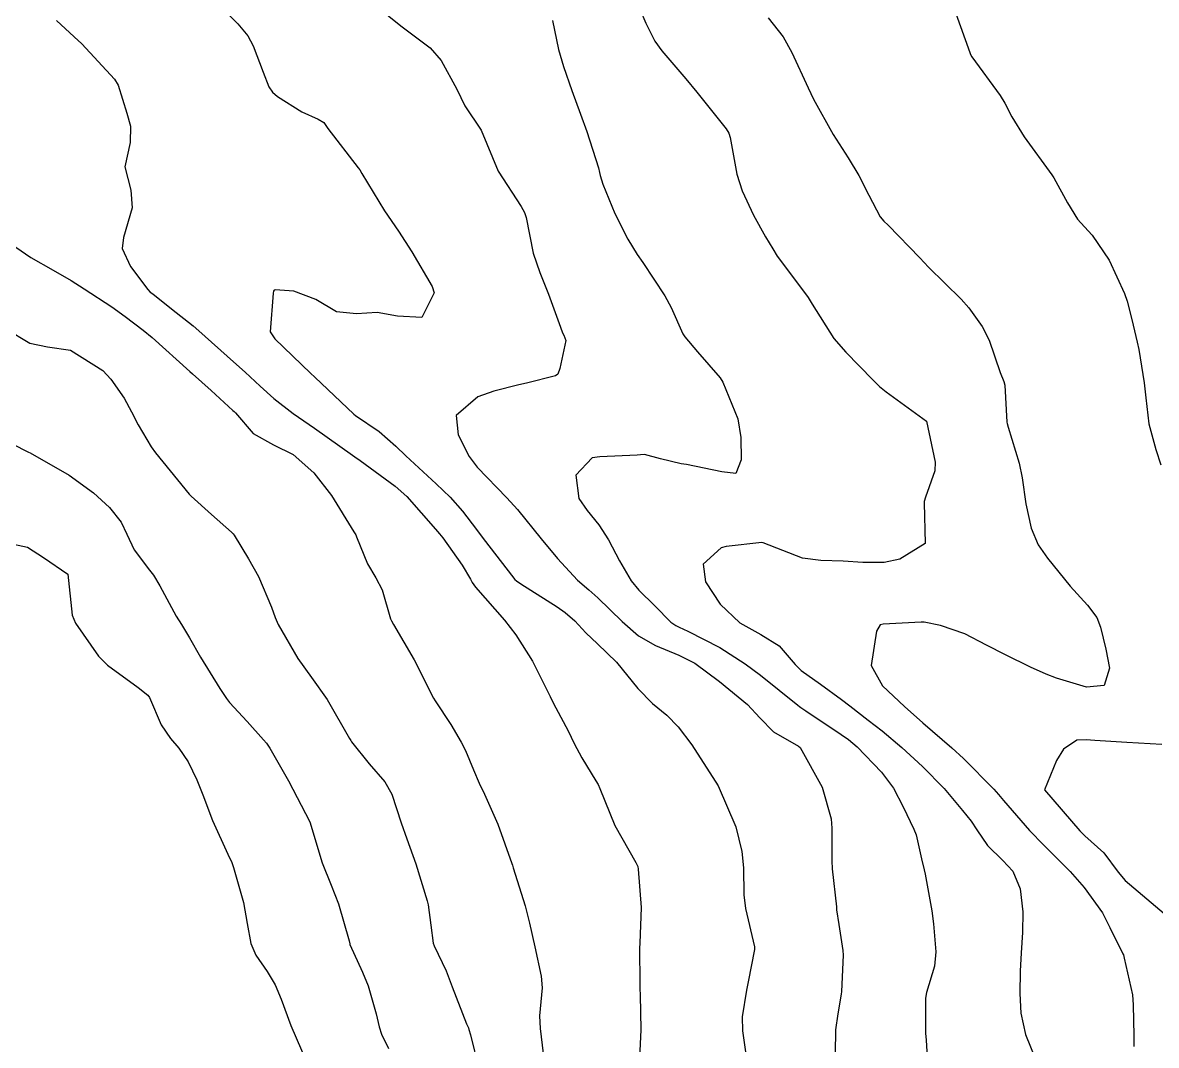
# Model space of a CAD drawing. Header units: metres. Extents: x 298520 to 308411, y 7433745 to 7450750.
# Drawn here: x 304697.7 to 304753.3, y 7439459.6 to 7439509.7 of the extents above; entities that cross this region are included whole.
import ezdxf

# ---------------------------------------------------------------- set-up
doc = ezdxf.new("R2010")
doc.units = ezdxf.units.M
doc.header["$LTSCALE"] = 10
doc.layers.add('Curvas de Nivel 1m', color=11, linetype='Continuous')
doc.layers.add('Curvas de Nivel 5m', color=15, linetype='Continuous')

msp = doc.modelspace()

# ---------------------------------------------------------------- linework, layer by layer
at = {"layer": 'Curvas de Nivel 1m', "flags": 128}
for points, elevation in [([(304707.287, 7439510.58), (304708.244, 7439509.648), (304708.734, 7439509.059), (304709.006, 7439508.558), (304709.487, 7439507.278), (304709.779, 7439506.546), (304709.946, 7439506.29), (304710.198, 7439506.07), (304711.386, 7439505.333), (304712.187, 7439504.973), (304712.465, 7439504.796), (304712.66, 7439504.513), (304714.154, 7439502.579), (304714.224, 7439502.489), (304714.33, 7439502.309), (304715.448, 7439500.477), (304716.123, 7439499.48), (304716.778, 7439498.463), (304717.77, 7439496.771), (304717.873, 7439496.452), (304717.278, 7439495.251), (304716.071, 7439495.305), (304715.08, 7439495.492), (304714.072, 7439495.42), (304713.083, 7439495.514), (304712.079, 7439496.129), (304711, 7439496.531), (304710.084, 7439496.594), (304710.035, 7439496.589), (304709.998, 7439496.541), (304709.983, 7439496.443), (304709.843, 7439494.543), (304710.058, 7439494.195), (304711.816, 7439492.522), (304712.031, 7439492.313), (304713.932, 7439490.501), (304714.012, 7439490.44), (304715.176, 7439489.654), (304715.998, 7439488.934), (304716.479, 7439488.465), (304717.972, 7439487.084), (304718.653, 7439486.44), (304719.268, 7439485.743), (304719.947, 7439484.852), (304720.273, 7439484.417), (304721.506, 7439482.817), (304721.835, 7439482.401), (304721.912, 7439482.328), (304722.126, 7439482.182), (304723.9, 7439481.053), (304724.302, 7439480.779), (304724.769, 7439480.367), (304725.307, 7439479.779), (304725.882, 7439479.239), (304726.813, 7439478.341), (304727.854, 7439477.049), (304728.574, 7439476.319), (304729.275, 7439475.746), (304729.832, 7439475.173), (304730.505, 7439474.293), (304731.803, 7439472.28), (304732.658, 7439470.271), (304732.965, 7439469.064), (304733.042, 7439468.267), (304733.051, 7439466.949), (304733.139, 7439466.266), (304733.579, 7439464.386), (304733.584, 7439464.261), (304733.274, 7439462.677), (304733.192, 7439462.265), (304732.977, 7439460.953), (304732.986, 7439460.267), (304733.223, 7439458.678)], 727), ([(304715.07, 7439510.482), (304716.244, 7439509.549), (304717.673, 7439508.456), (304718.224, 7439507.85), (304718.982, 7439506.438), (304719.384, 7439505.621), (304720.183, 7439504.42), (304721.011, 7439502.411), (304722.136, 7439500.692), (304722.301, 7439500.398), (304722.384, 7439500.144), (304722.735, 7439498.394), (304723.047, 7439497.442), (304723.473, 7439496.386), (304724.067, 7439494.771), (304724.171, 7439494.486), (304724.225, 7439494.378), (304724.327, 7439494.108), (304724.038, 7439492.742), (304723.944, 7439492.471), (304723.828, 7439492.382), (304722.4, 7439492.025), (304722.028, 7439491.935), (304720.798, 7439491.639), (304720.022, 7439491.362), (304718.957, 7439490.436), (304719.059, 7439489.49), (304719.587, 7439488.426), (304719.985, 7439487.899), (304721.443, 7439486.405), (304721.957, 7439485.827), (304723.127, 7439484.388), (304723.929, 7439483.43), (304724.908, 7439482.365), (304725.449, 7439481.898), (304725.904, 7439481.508), (304727.093, 7439480.338), (304727.886, 7439479.641), (304728.719, 7439479.156), (304729.877, 7439478.693), (304730.66, 7439478.292), (304731.86, 7439477.403), (304733.231, 7439476.266), (304733.836, 7439475.613), (304734.511, 7439474.931), (304735.736, 7439474.231), (304735.822, 7439474.17), (304736.893, 7439472.219), (304737.333, 7439470.659), (304737.363, 7439470.214), (304737.365, 7439468.606), (304737.385, 7439468.214), (304737.591, 7439466.346), (304737.605, 7439466.211), (304737.716, 7439465.484), (304737.916, 7439464.208), (304737.928, 7439463.98), (304737.843, 7439462.208), (304737.823, 7439462.067), (304737.666, 7439461.1), (304737.548, 7439460.318), (304737.541, 7439460.211), (304737.522, 7439458.323)], 726), ([(304727.977, 7439510.333), (304728.246, 7439509.678), (304728.698, 7439508.783), (304729.043, 7439508.318), (304730.213, 7439506.949), (304730.756, 7439506.294), (304732.185, 7439504.499), (304732.32, 7439504.279), (304732.385, 7439504.073), (304732.708, 7439502.274), (304732.97, 7439501.446), (304733.524, 7439500.266), (304734.122, 7439499.197), (304734.47, 7439498.609), (304734.695, 7439498.251), (304736.085, 7439496.396), (304736.205, 7439496.229), (304736.406, 7439495.9), (304737.465, 7439494.216), (304738.053, 7439493.548), (304739.375, 7439492.19), (304739.702, 7439491.857), (304740.027, 7439491.593), (304742.013, 7439490.16), (304742.44, 7439488.156), (304742.415, 7439487.728), (304741.967, 7439486.431), (304741.903, 7439486.221), (304741.898, 7439486.161), (304741.943, 7439484.16), (304740.701, 7439483.402), (304739.929, 7439483.238), (304738.892, 7439483.232), (304737.929, 7439483.301), (304736.824, 7439483.326), (304735.931, 7439483.453), (304734.006, 7439484.195), (304733.942, 7439484.211), (304732.195, 7439484.022), (304731.938, 7439483.948), (304731.068, 7439483.146), (304731.18, 7439482.287), (304731.902, 7439481.186), (304732.858, 7439480.27), (304733.887, 7439479.697), (304734.783, 7439479.147), (304735.568, 7439478.235), (304735.869, 7439477.938), (304736.815, 7439477.264), (304737.848, 7439476.519), (304738.25, 7439476.204), (304739.147, 7439475.501), (304739.831, 7439474.983), (304740.802, 7439474.17), (304741.809, 7439473.229), (304742.873, 7439472.149), (304743.782, 7439471.07), (304744.194, 7439470.551), (304744.483, 7439470.129), (304744.998, 7439469.355), (304745.758, 7439468.628), (304746.249, 7439468.105), (304746.598, 7439467.243), (304746.729, 7439466.1), (304746.715, 7439465.098), (304746.642, 7439464.101), (304746.598, 7439463.196), (304746.592, 7439462.101), (304746.636, 7439461.133), (304746.866, 7439460.098), (304747.634, 7439458.196)], 724), ([(304699.37, 7439509.799), (304700.236, 7439509.003), (304700.603, 7439508.656), (304702.207, 7439506.934), (304702.383, 7439506.637), (304702.813, 7439505.255), (304702.987, 7439504.628), (304702.977, 7439503.822), (304702.712, 7439502.632), (304702.999, 7439501.484), (304703.074, 7439500.626), (304702.653, 7439499.167), (304702.589, 7439498.633), (304702.984, 7439497.742), (304703.841, 7439496.614), (304703.962, 7439496.493), (304704.081, 7439496.397), (304705, 7439495.674), (304706.065, 7439494.831), (304706.341, 7439494.587), (304708.041, 7439493.078), (304708.618, 7439492.561), (304709.352, 7439491.876), (304710.02, 7439491.273), (304710.97, 7439490.53), (304712.006, 7439489.812), (304713.878, 7439488.501), (304713.992, 7439488.419), (304714.255, 7439488.23), (304715.971, 7439486.977), (304716.531, 7439486.464), (304717.947, 7439484.875), (304718.14, 7439484.642), (304718.294, 7439484.445), (304719.245, 7439483.108), (304719.664, 7439482.424), (304719.744, 7439482.256), (304719.909, 7439482.022), (304721.328, 7439480.406), (304721.886, 7439479.686), (304722.695, 7439478.392), (304723.559, 7439476.671), (304723.699, 7439476.381), (304723.84, 7439476.103), (304724.436, 7439474.978), (304724.744, 7439474.366), (304725.119, 7439473.663), (304725.805, 7439472.528), (304725.908, 7439472.349), (304725.99, 7439472.158), (304726.732, 7439470.34), (304727.755, 7439468.522), (304727.822, 7439468.397), (304727.851, 7439468.329), (304727.875, 7439468.204), (304728.016, 7439466.326), (304727.958, 7439464.579), (304727.948, 7439464.326), (304727.957, 7439462.597), (304727.957, 7439462.326), (304727.966, 7439462.038), (304728.01, 7439460.325), (304727.923, 7439458.613)], 728), ([(304734.25, 7439509.937), (304734.988, 7439508.996), (304735.403, 7439508.242), (304736.207, 7439506.503), (304736.337, 7439506.229), (304736.478, 7439505.949), (304737.442, 7439504.217), (304738.166, 7439503.065), (304738.691, 7439502.202), (304739.189, 7439501.24), (304739.743, 7439500.186), (304739.921, 7439499.974), (304740.129, 7439499.777), (304741.677, 7439498.164), (304742.106, 7439497.719), (304743.711, 7439496.144), (304744.079, 7439495.718), (304744.738, 7439494.798), (304745.085, 7439494.125), (304745.615, 7439492.541), (304745.801, 7439492.113), (304745.847, 7439491.929), (304745.946, 7439490.111), (304745.957, 7439490.055), (304746.01, 7439489.863), (304746.548, 7439488.104), (304746.7, 7439487.385), (304746.878, 7439486.101), (304747.136, 7439484.914), (304747.477, 7439484.095), (304747.933, 7439483.439), (304749.057, 7439482.079), (304749.904, 7439481.136), (304750.365, 7439480.531), (304750.545, 7439480.06), (304750.806, 7439478.98), (304750.984, 7439478.053), (304750.719, 7439477.198), (304749.859, 7439477.114), (304748.389, 7439477.561), (304747.868, 7439477.757), (304747.114, 7439478.098), (304745.879, 7439478.71), (304744.945, 7439479.186), (304743.889, 7439479.741), (304742.695, 7439480.152), (304741.894, 7439480.304), (304741.744, 7439480.312), (304739.893, 7439480.217), (304739.737, 7439480.182), (304739.565, 7439479.86), (304739.293, 7439478.189), (304739.858, 7439477.188), (304740.926, 7439476.169), (304741.835, 7439475.376), (304743.248, 7439474.146), (304743.815, 7439473.617), (304745.307, 7439472.117), (304745.539, 7439471.863), (304745.787, 7439471.559), (304747.051, 7439470.097), (304747.766, 7439469.372), (304749.047, 7439468.077), (304749.741, 7439467.3), (304750.643, 7439466.056), (304750.999, 7439465.334), (304751.636, 7439464.041), (304751.659, 7439463.997), (304751.7, 7439463.843), (304752.104, 7439462.036), (304752.148, 7439461.555), (304752.179, 7439460.035), (304752.172, 7439459.511)], 723), ([(304743.448, 7439510.148), (304744.136, 7439508.239), (304744.172, 7439508.141), (304744.231, 7439508.026), (304745.62, 7439506.119), (304745.843, 7439505.759), (304746.193, 7439505.083), (304746.797, 7439504.104), (304748.155, 7439502.239), (304748.245, 7439502.089), (304748.921, 7439500.859), (304749.418, 7439500.071), (304749.752, 7439499.689), (304750.125, 7439499.279), (304750.957, 7439498.052), (304751.716, 7439496.417), (304751.842, 7439496.042), (304752.074, 7439495.143), (304752.344, 7439494.037), (304752.418, 7439493.676), (304752.684, 7439492.033), (304752.754, 7439491.304), (304752.913, 7439490.031), (304753.253, 7439488.775), (304753.492, 7439488.025)], 722), ([(304697.362, 7439498.698), (304698.105, 7439498.178), (304699.203, 7439497.567), (304700.089, 7439497.055), (304700.711, 7439496.654), (304702.074, 7439495.765), (304702.729, 7439495.29), (304703.617, 7439494.617), (304704.058, 7439494.263), (304705.903, 7439492.591), (304706.032, 7439492.474), (304706.937, 7439491.667), (304708.014, 7439490.689), (304708.077, 7439490.633), (304708.131, 7439490.568), (304709.009, 7439489.561), (304709.998, 7439489.007), (304710.956, 7439488.53), (304711.98, 7439487.632), (304712.847, 7439486.511), (304713.945, 7439484.73), (304714.032, 7439484.586), (304714.07, 7439484.498), (304714.607, 7439483.167), (304715.02, 7439482.483), (304715.33, 7439481.901), (304715.743, 7439480.472), (304715.786, 7439480.366), (304715.89, 7439480.186), (304716.894, 7439478.46), (304717.845, 7439476.575), (304717.921, 7439476.449), (304718.69, 7439475.296), (304719.201, 7439474.429), (304719.407, 7439474.014), (304719.809, 7439473.073), (304720.085, 7439472.417), (304720.339, 7439471.87), (304720.989, 7439470.408), (304721.682, 7439468.472), (304721.708, 7439468.4), (304721.751, 7439468.271), (304722.343, 7439466.394), (304722.546, 7439465.56), (304722.803, 7439464.389), (304723.126, 7439462.948), (304723.163, 7439462.385), (304723.046, 7439461.002), (304723.076, 7439460.386), (304723.275, 7439458.746)], 729), ([(304696.002, 7439489.648), (304697.897, 7439488.691), (304697.992, 7439488.647), (304698.075, 7439488.605), (304699.976, 7439487.521), (304701.18, 7439486.648), (304701.956, 7439485.935), (304702.53, 7439485.213), (304702.812, 7439484.627), (304703.167, 7439483.853), (304703.925, 7439482.862), (304704.122, 7439482.608), (304704.428, 7439482.092), (304705.235, 7439480.597), (304705.49, 7439480.197), (304705.882, 7439479.537), (304706.421, 7439478.585), (304707.371, 7439477.054), (304707.688, 7439476.572), (304707.841, 7439476.364), (304708.707, 7439475.432), (304709.511, 7439474.545), (304709.653, 7439474.374), (304709.819, 7439474.139), (304710.731, 7439472.531), (304711.773, 7439470.52), (304712.393, 7439468.514), (304712.833, 7439467.413), (304713.184, 7439466.505), (304713.705, 7439464.684), (304713.736, 7439464.532), (304713.744, 7439464.499), (304714.356, 7439463.156), (304714.641, 7439462.486), (304715.037, 7439461.105), (304715.18, 7439460.477), (304715.292, 7439460.118), (304715.642, 7439459.404)], 731), ([(304696.319, 7439484.326), (304697.936, 7439483.984), (304698.729, 7439483.476), (304699.923, 7439482.66), (304700.129, 7439480.658), (304700.291, 7439480.254), (304701.429, 7439478.644), (304701.866, 7439478.207), (304703.367, 7439477.108), (304703.845, 7439476.731), (304703.922, 7439476.619), (304704.491, 7439475.272), (304704.953, 7439474.603), (304705.358, 7439474.137), (304705.812, 7439473.453), (304706.243, 7439472.586), (304706.537, 7439471.837), (304707.006, 7439470.578), (304707.757, 7439468.934), (304707.881, 7439468.695), (304707.936, 7439468.567), (304708.036, 7439468.278), (304708.525, 7439466.558), (304708.701, 7439465.543), (304708.895, 7439464.552), (304709.128, 7439463.979), (304709.689, 7439463.187), (304710.075, 7439462.536), (304710.379, 7439461.826), (304710.856, 7439460.528), (304711.635, 7439458.726)], 732), ([(304753.544, 7439474.305), (304751.827, 7439474.407), (304750.266, 7439474.502), (304749.828, 7439474.546), (304749.376, 7439474.526), (304748.732, 7439474.081), (304748.374, 7439473.524), (304747.793, 7439472.09), (304749.518, 7439470.073), (304749.771, 7439469.84), (304750.709, 7439469.002), (304751.402, 7439468.045), (304751.747, 7439467.647), (304753.654, 7439466.021)], 722)]:
    msp.add_lwpolyline(points, dxfattribs=dict(at, elevation=elevation))
at = {"layer": 'Curvas de Nivel 5m', "flags": 128}
for points, elevation in [([(304723.671, 7439509.803), (304723.971, 7439508.383), (304724.22, 7439507.545), (304724.625, 7439506.374), (304725.043, 7439505.218), (304725.364, 7439504.362), (304725.923, 7439502.587), (304725.978, 7439502.353), (304726.009, 7439502.21), (304726.147, 7439501.788), (304726.732, 7439500.344), (304727.372, 7439499.086), (304727.833, 7439498.333), (304728.107, 7439497.932), (304729.186, 7439496.313), (304729.495, 7439495.727), (304730.064, 7439494.448), (304730.159, 7439494.299), (304730.785, 7439493.559), (304731.893, 7439492.281), (304732.031, 7439492.067), (304732.76, 7439490.273), (304732.915, 7439489.36), (304732.931, 7439488.271), (304732.66, 7439487.596), (304731.984, 7439487.684), (304730.246, 7439488.041), (304729.99, 7439488.078), (304728.968, 7439488.315), (304728.191, 7439488.523), (304727.995, 7439488.514), (304727.834, 7439488.492), (304725.994, 7439488.419), (304725.621, 7439488.356), (304724.826, 7439487.521), (304724.974, 7439486.365), (304725.377, 7439485.778), (304725.95, 7439485.078), (304726.415, 7439484.345), (304726.956, 7439483.311), (304727.53, 7439482.334), (304727.908, 7439481.877), (304728.688, 7439481.105), (304729.476, 7439480.306), (304729.726, 7439480.137), (304729.891, 7439480.064), (304730.316, 7439479.869), (304731.881, 7439479.064), (304733.127, 7439478.267), (304733.865, 7439477.71), (304735.707, 7439476.232), (304735.781, 7439476.17), (304735.842, 7439476.127), (304736.102, 7439475.966), (304737.829, 7439474.8), (304738.178, 7439474.556), (304738.603, 7439474.198), (304739.805, 7439472.958), (304740.391, 7439472.174), (304740.862, 7439471.252), (304741.393, 7439470.166), (304741.496, 7439469.889), (304741.758, 7439468.712), (304741.903, 7439468.159), (304741.948, 7439467.96), (304742.275, 7439466.154), (304742.347, 7439465.524), (304742.465, 7439464.152), (304742.403, 7439463.446), (304742.015, 7439462.157), (304741.967, 7439461.869), (304741.967, 7439460.157), (304741.989, 7439459.817), (304742.089, 7439458.155)], 725), ([(304696.87, 7439494.702), (304698.052, 7439493.983), (304698.928, 7439493.798), (304700.048, 7439493.643), (304701.633, 7439492.644), (304702.029, 7439492.214), (304702.674, 7439491.285), (304703.039, 7439490.625), (304703.365, 7439489.978), (304703.996, 7439488.907), (304704.21, 7439488.608), (304705.292, 7439487.278), (304705.86, 7439486.591), (304705.962, 7439486.479), (304706.953, 7439485.58), (304707.944, 7439484.716), (304708.017, 7439484.642), (304708.074, 7439484.568), (304708.782, 7439483.408), (304709.265, 7439482.55), (304709.9, 7439481.044), (304710.076, 7439480.538), (304710.235, 7439480.191), (304711.198, 7439478.527), (304711.859, 7439477.593), (304712.626, 7439476.512), (304713.728, 7439474.597), (304713.783, 7439474.5), (304713.822, 7439474.44), (304714.692, 7439473.367), (304715.457, 7439472.475), (304715.794, 7439471.87), (304716.262, 7439470.465), (304716.536, 7439469.692), (304716.969, 7439468.458), (304717.534, 7439466.644), (304717.574, 7439466.451), (304717.713, 7439465.46), (304717.832, 7439464.576), (304717.879, 7439464.447), (304718.466, 7439463.214), (304718.753, 7439462.434), (304719.463, 7439460.616), (304719.552, 7439460.422), (304719.576, 7439460.345), (304719.65, 7439460.08), (304720.073, 7439458.416)], 730)]:
    msp.add_lwpolyline(points, dxfattribs=dict(at, elevation=elevation))

doc.saveas('drawing.dxf')
